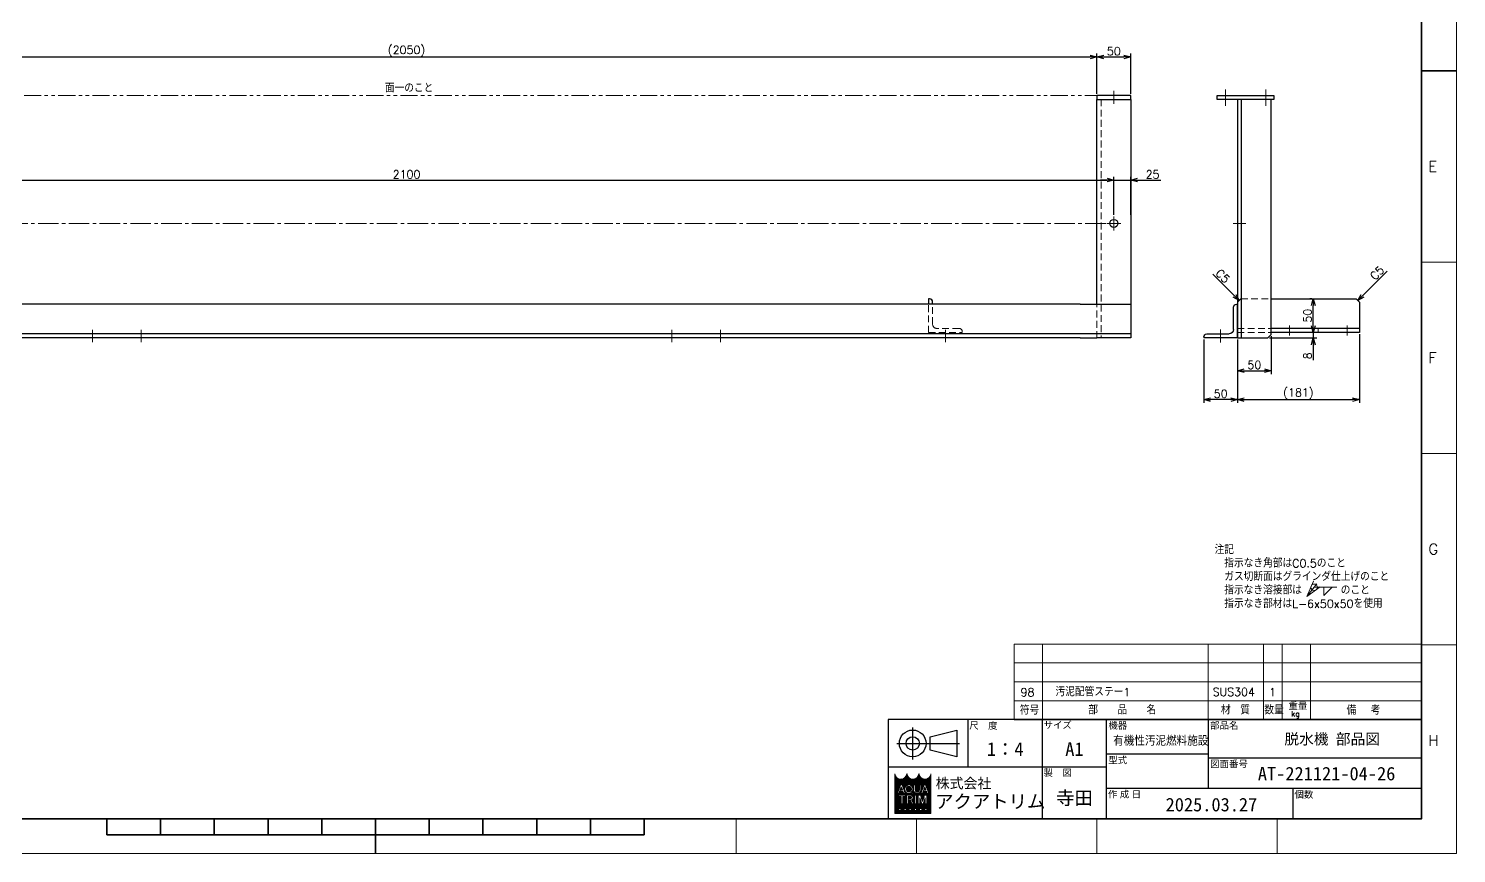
# Model space of a CAD drawing. Header units: millimetres. Extents: x 0 to 3313, y -19 to 2332.
# Drawn here: x 1193 to 3313, y 0 to 1224 of the extents above; entities that cross this region are included whole.
import ezdxf
from ezdxf.enums import TextEntityAlignment as Align

# ---------------------------------------------------------------- set-up
doc = ezdxf.new("R2010")
doc.units = ezdxf.units.MM
doc.header["$LTSCALE"] = 1.6
doc.header["$PDMODE"] = 99
doc.header["$PDSIZE"] = 1
for name, pattern in [('CENTER2', [28.575000000000003, 19.05, -3.175, 3.175, -3.175]), ('HIDDEN', [9.524999999999999, 6.35, -3.175]), ('PHANTOM2', [31.750000000000004, 15.875, -3.175, 3.175, -3.175, 3.175, -3.175])]:
    doc.linetypes.add(name, pattern=pattern)
for name, color, linetype, lineweight in [('04_HIDDEN', 2, 'HIDDEN', 13), ('05_CENTER', 4, 'CENTER2', 13), ('06_PHANTOM', 2, 'PHANTOM2', 13), ('07_TEXT', 3, 'Continuous', 13), ('08_DIM', 3, 'Continuous', 13), ('90_FRAME', 5, 'Continuous', 35)]:
    doc.layers.add(name, color=color, linetype=linetype, lineweight=lineweight)
doc.layers.add('10_DRAFT', color=8, linetype='Continuous', lineweight=0, plot=False)
doc.layers.add('91_BLANK', color=5, linetype='Continuous', lineweight=0, plot=False)
doc.styles.add('KSS_TXT', font='txt.shx', dxfattribs={"bigfont": 'extfont2.shx'})
doc.styles.add('MS_G', font='MS Gothic.ttf')
doc.styles.get("Standard").update_dxf_attribs({"font": 'txt.shx', "bigfont": 'extfont2.shx'})
doc.styles.add('表題用', font='MS PGothic.ttf')
doc.dimstyles.new('KSS_DIM', dxfattribs={"dimscale": 4, "dimtxt": 3, "dimasz": 2.5, "dimexe": 1.25, "dimexo": 0.625, "dimtad": 1, "dimdsep": 46, "dimtxsty": 'KSS_TXT', "dimblk": 'OPEN30', "dimcen": 0, "dimazin": 2, "dimtfac": 0.75, "dimtmove": 0, "dimatfit": 3, "dimldrblk": 'OPEN30', "dimfxl": 1.25, "dimtolj": 1, "dimarcsym": 0})

# ---------------------------------------------------------------- blocks, each defined once
blk = doc.blocks.new('Weld-line')
blk.add_line((0, 0), (1, 0))
blk = doc.blocks.new('Weld10-s5')
blk.add_circle((0, 0), 2)
blk = doc.blocks.new('Weld10-a1')
for p, q in [((5, 0), (0, 5)), ((0, 5), (0, 0)), ((0, 0), (5, 0))]:
    blk.add_line(p, q)
at = {"width": 0.9}
blk.add_attdef('S', text='', height=2.8, dxfattribs=at).set_placement((-2, 1), align=Align.RIGHT)
blk.add_attdef('L', (8, 1), '', height=2.8, dxfattribs=at)
blk = doc.blocks.new('_Open30')
at = {"color": 0, "linetype": 'ByBlock', "lineweight": -2}
for p, q in [((-1, 0.26794919), (0, 0)), ((0, 0), (-1, -0.26794919)), ((0, 0), (-1, 0))]:
    blk.add_line(p, q, dxfattribs=at)
blk = doc.blocks.new('KK015066_54_5_1_1')
for p, q in [((1.5, 50), (0, 50)), ((0, 0), (0, 50)), ((6, 12.5), (6, 45.5)), ((0, 0), (50, 0)), ((45.5, 6), (12.5, 6)), ((50, 1.5), (50, 0))]:
    blk.add_line(p, q)
for centre, radius, start, end in [((1.5, 45.5), 4.5, 0, 90), ((12.5, 12.5), 6.5, 180, 270), ((45.5, 1.5), 4.5, 0, 90)]:
    blk.add_arc(centre, radius, start, end)
at = {"flags": 3}
blk.add_attdef('PARAM', (0, 0), '', height=1, dxfattribs=at)
blk = doc.blocks.new('*D184')
at = {"layer": '08_DIM', "color": 0, "lineweight": -2, "transparency": 16777216}
for p, q in [((729.2125262107238, 1127.704160157856), (729.2125262107238, 1187.341468500009)), ((2779.212526209123, 1127.704160157856), (2779.212526209123, 1187.341468500009)), ((739.2125262107238, 1182.341468500009), (2769.212526209123, 1182.341468500009))]:
    blk.add_line(p, q, dxfattribs=at)
at = {"layer": 'Defpoints', "color": 0, "transparency": 16777216}
for p in [(2779.212526209123, 1182.341468500009), (729.2125262107238, 1125.204160157856), (2779.212526209123, 1125.204160157856)]:
    blk.add_point(p, dxfattribs=at)
at = {"layer": '08_DIM', "color": 0, "lineweight": -2, "transparency": 16777216, "xscale": 10, "yscale": 10, "zscale": 10, "rotation": 180}
blk.add_blockref('_Open30', (729.2125262107238, 1182.341468500009), dxfattribs=at)
at = {"layer": '08_DIM', "color": 0, "lineweight": -2, "transparency": 16777216, "xscale": 10, "yscale": 10, "zscale": 10}
blk.add_blockref('_Open30', (2779.212526209123, 1182.341468500009), dxfattribs=at)
at = {"layer": '08_DIM', "color": 0, "transparency": 16777216, "insert": (1754.212526209923, 1190.849801833342), "char_height": 12, "attachment_point": 5, "style": 'KSS_TXT'}
blk.add_mtext('\\A1;(2050)', dxfattribs=at)
blk = doc.blocks.new('*D185')
at = {"layer": '08_DIM', "color": 0, "lineweight": -2, "transparency": 16777216}
for p, q in [((2779.212526209123, 1127.704160157856), (2779.212526209123, 1187.341468500009)), ((2829.212526209123, 1127.704160157856), (2829.212526209123, 1187.341468500009)), ((2789.212526209123, 1182.341468500009), (2819.212526209123, 1182.341468500009))]:
    blk.add_line(p, q, dxfattribs=at)
at = {"layer": 'Defpoints', "color": 0, "transparency": 16777216}
for p in [(2829.212526209123, 1182.341468500009), (2779.212526209123, 1125.204160157856), (2829.212526209123, 1125.204160157856)]:
    blk.add_point(p, dxfattribs=at)
at = {"layer": '08_DIM', "color": 0, "lineweight": -2, "transparency": 16777216, "xscale": 10, "yscale": 10, "zscale": 10, "rotation": 180}
blk.add_blockref('_Open30', (2779.212526209123, 1182.341468500009), dxfattribs=at)
at = {"layer": '08_DIM', "color": 0, "lineweight": -2, "transparency": 16777216, "xscale": 10, "yscale": 10, "zscale": 10}
blk.add_blockref('_Open30', (2829.212526209123, 1182.341468500009), dxfattribs=at)
at = {"layer": '08_DIM', "color": 0, "transparency": 16777216, "insert": (2804.212526209123, 1190.849801833342), "char_height": 12, "attachment_point": 5, "style": 'KSS_TXT'}
blk.add_mtext('\\A1;50', dxfattribs=at)
blk = doc.blocks.new('*D186')
at = {"layer": '08_DIM', "color": 0, "lineweight": -2, "transparency": 16777216}
for p, q in [((704.2125262091486, 947.9932663379086), (704.2125262091486, 1004.509581141577)), ((714.2125262091486, 999.5095811415767), (2794.212526210695, 999.5095811415767)), ((2804.212526210695, 947.9932663379104), (2804.212526210695, 1004.509581141577))]:
    blk.add_line(p, q, dxfattribs=at)
at = {"layer": 'Defpoints', "color": 0, "transparency": 16777216}
for p in [(2804.212526210695, 999.5095811415767), (704.2125262091486, 945.4932663379086), (2804.212526210695, 945.4932663379104)]:
    blk.add_point(p, dxfattribs=at)
at = {"layer": '08_DIM', "color": 0, "lineweight": -2, "transparency": 16777216, "xscale": 10, "yscale": 10, "zscale": 10, "rotation": 180}
blk.add_blockref('_Open30', (704.2125262091486, 999.5095811415767), dxfattribs=at)
at = {"layer": '08_DIM', "color": 0, "lineweight": -2, "transparency": 16777216, "xscale": 10, "yscale": 10, "zscale": 10}
blk.add_blockref('_Open30', (2804.212526210695, 999.5095811415767), dxfattribs=at)
at = {"layer": '08_DIM', "color": 0, "transparency": 16777216, "insert": (1754.212526209922, 1008.009581141577), "char_height": 12, "attachment_point": 5, "style": 'KSS_TXT'}
blk.add_mtext('\\A1;2100', dxfattribs=at)
blk = doc.blocks.new('*D188')
at = {"layer": '08_DIM', "color": 0, "lineweight": -2, "transparency": 16777216}
for p, q in [((2794.212526210695, 999.5095811415767), (2784.212526210695, 999.5095811415767)), ((2804.212526210695, 947.9932663379104), (2804.212526210695, 1004.509581141577)), ((2804.212526210695, 999.5095811415767), (2829.212526209123, 999.5095811415767)), ((2829.212526209123, 947.9932663379104), (2829.212526209123, 1004.509581141577)), ((2839.212526209123, 999.5095811415767), (2874.212526209123, 999.5095811415767))]:
    blk.add_line(p, q, dxfattribs=at)
at = {"layer": 'Defpoints', "color": 0, "transparency": 16777216}
for p in [(2829.212526209123, 999.5095811415767), (2804.212526210695, 945.4932663379104), (2829.212526209123, 945.4932663379104)]:
    blk.add_point(p, dxfattribs=at)
at = {"layer": '08_DIM', "color": 0, "lineweight": -2, "transparency": 16777216, "xscale": 10, "yscale": 10, "zscale": 10}
blk.add_blockref('_Open30', (2804.212526210695, 999.5095811415767), dxfattribs=at)
at = {"layer": '08_DIM', "color": 0, "lineweight": -2, "transparency": 16777216, "xscale": 10, "yscale": 10, "zscale": 10, "rotation": 180}
blk.add_blockref('_Open30', (2829.212526209123, 999.5095811415767), dxfattribs=at)
at = {"layer": '08_DIM', "color": 0, "transparency": 16777216, "insert": (2861.712526209123, 1008.01791447491), "char_height": 12, "attachment_point": 5, "style": 'KSS_TXT'}
blk.add_mtext('\\A1;25', dxfattribs=at)
blk = doc.blocks.new('*D227')
at = {"layer": '08_DIM', "color": 0, "lineweight": -2, "transparency": 16777216}
for p, q in [((3168.742288505795, 770.7041601572528), (3168.742288505795, 668.7575644700355)), ((2987.742288503419, 762.7041601563424), (2987.742288503419, 668.7575644700355)), ((2997.742288503419, 673.7575644700355), (3158.742288505795, 673.7575644700355))]:
    blk.add_line(p, q, dxfattribs=at)
at = {"layer": 'Defpoints', "color": 0, "transparency": 16777216}
for p in [(2987.742288503419, 765.2041601563424), (3168.742288505795, 773.2041601572528), (3168.742288505795, 673.7575644700355)]:
    blk.add_point(p, dxfattribs=at)
at = {"layer": '08_DIM', "color": 0, "lineweight": -2, "transparency": 16777216, "xscale": 10, "yscale": 10, "zscale": 10, "rotation": 180}
blk.add_blockref('_Open30', (2987.742288503419, 673.7575644700355), dxfattribs=at)
at = {"layer": '08_DIM', "color": 0, "lineweight": -2, "transparency": 16777216, "xscale": 10, "yscale": 10, "zscale": 10}
blk.add_blockref('_Open30', (3168.742288505795, 673.7575644700355), dxfattribs=at)
at = {"layer": '08_DIM', "color": 0, "transparency": 16777216, "insert": (3078.242288504607, 682.2575644700355), "char_height": 12, "attachment_point": 5, "style": 'KSS_TXT'}
blk.add_mtext('\\A1;(181)', dxfattribs=at)
blk = doc.blocks.new('*D229')
at = {"layer": '08_DIM', "color": 0, "lineweight": -2, "transparency": 16777216}
for p, q in [((3037.742288503441, 767.7041601563415), (3037.742288503441, 711.5569651144706)), ((2987.742288503419, 762.7041601563424), (2987.742288503419, 711.5569651144706)), ((2997.742288503419, 716.5569651144706), (3027.742288503441, 716.5569651144706))]:
    blk.add_line(p, q, dxfattribs=at)
at = {"layer": 'Defpoints', "color": 0, "transparency": 16777216}
for p in [(2987.742288503419, 765.2041601563424), (3037.742288503441, 770.2041601563415), (3037.742288503441, 716.5569651144706)]:
    blk.add_point(p, dxfattribs=at)
at = {"layer": '08_DIM', "color": 0, "lineweight": -2, "transparency": 16777216, "xscale": 10, "yscale": 10, "zscale": 10, "rotation": 180}
blk.add_blockref('_Open30', (2987.742288503419, 716.5569651144706), dxfattribs=at)
at = {"layer": '08_DIM', "color": 0, "lineweight": -2, "transparency": 16777216, "xscale": 10, "yscale": 10, "zscale": 10}
blk.add_blockref('_Open30', (3037.742288503441, 716.5569651144706), dxfattribs=at)
at = {"layer": '08_DIM', "color": 0, "transparency": 16777216, "insert": (3012.74228850343, 725.0652984478039), "char_height": 12, "attachment_point": 5, "style": 'KSS_TXT'}
blk.add_mtext('\\A1;50', dxfattribs=at)
blk = doc.blocks.new('*D230')
at = {"layer": '08_DIM', "color": 0, "lineweight": -2, "transparency": 16777216}
for p, q in [((2937.742288503419, 762.7041601563424), (2937.742288503419, 668.7575644700355)), ((2987.742288503419, 762.7041601563424), (2987.742288503419, 668.7575644700355)), ((2977.742288503419, 673.7575644700355), (2947.742288503419, 673.7575644700355))]:
    blk.add_line(p, q, dxfattribs=at)
at = {"layer": 'Defpoints', "color": 0, "transparency": 16777216}
for p in [(2937.742288503419, 765.2041601563424), (2987.742288503419, 765.2041601563424), (2937.742288503419, 673.7575644700355)]:
    blk.add_point(p, dxfattribs=at)
at = {"layer": '08_DIM', "color": 0, "lineweight": -2, "transparency": 16777216, "xscale": 10, "yscale": 10, "zscale": 10, "rotation": 180}
blk.add_blockref('_Open30', (2937.742288503419, 673.7575644700355), dxfattribs=at)
at = {"layer": '08_DIM', "color": 0, "lineweight": -2, "transparency": 16777216, "xscale": 10, "yscale": 10, "zscale": 10}
blk.add_blockref('_Open30', (2987.742288503419, 673.7575644700355), dxfattribs=at)
at = {"layer": '08_DIM', "color": 0, "transparency": 16777216, "insert": (2962.742288503419, 682.2658978033688), "char_height": 12, "attachment_point": 5, "style": 'KSS_TXT'}
blk.add_mtext('\\A1;50', dxfattribs=at)
blk = doc.blocks.new('*D231')
at = {"layer": '08_DIM', "color": 0, "lineweight": -2, "transparency": 16777216}
blk.add_line((3173.313356317708, 827.7752279691084), (3209.941765876239, 864.4036375275855), dxfattribs=at)
at = {"layer": 'Defpoints', "color": 0, "transparency": 16777216}
for p in [(3235.963573716963, 890.4254453682722), (3235.963573716963, 890.4254453682722), (3166.242288505838, 820.7041601572481)]:
    blk.add_point(p, dxfattribs=at)
at = {"layer": '08_DIM', "color": 0, "lineweight": -2, "transparency": 16777216, "xscale": 10, "yscale": 10, "zscale": 10, "rotation": 224.9999999999583}
blk.add_blockref('_Open30', (3166.242288505838, 820.7041601572481), dxfattribs=at)
at = {"layer": '08_DIM', "color": 0, "transparency": 16777216, "insert": (3195.08663091481, 861.58110295936), "char_height": 12, "attachment_point": 5, "rotation": 44.99999999995829, "style": 'KSS_TXT'}
blk.add_mtext('\\A1;C5', dxfattribs=at)
blk = doc.blocks.new('*D234')
at = {"layer": '08_DIM', "color": 0, "lineweight": -2, "transparency": 16777216}
blk.add_line((2983.171220691517, 827.7752279691182), (2951.093872390916, 859.8525762697201), dxfattribs=at)
at = {"layer": 'Defpoints', "color": 0, "transparency": 16777216}
for p in [(2929.623125808112, 881.3233228525227), (2929.623125808112, 881.3233228525227), (2990.242288503382, 820.7041601572528)]:
    blk.add_point(p, dxfattribs=at)
at = {"layer": '08_DIM', "color": 0, "lineweight": -2, "transparency": 16777216, "xscale": 10, "yscale": 10, "zscale": 10, "rotation": 315.0000000000001}
blk.add_blockref('_Open30', (2990.242288503382, 820.7041601572528), dxfattribs=at)
at = {"layer": '08_DIM', "color": 0, "transparency": 16777216, "insert": (2965.949007352343, 857.0300417014834), "char_height": 12, "attachment_point": 5, "rotation": 315.00000000000006, "style": 'KSS_TXT'}
blk.add_mtext('\\A1;C5', dxfattribs=at)
blk = doc.blocks.new('*D235')
at = {"layer": '08_DIM', "color": 0, "lineweight": -2, "transparency": 16777216}
for p, q in [((3098.242288504625, 823.2041601572508), (3095.333037395678, 823.2041601572508)), ((3100.333037395678, 783.2041601572428), (3100.333037395678, 813.2041601572508)), ((3098.242288504624, 773.2041601572428), (3095.333037395678, 773.2041601572428))]:
    blk.add_line(p, q, dxfattribs=at)
at = {"layer": 'Defpoints', "color": 0, "transparency": 16777216}
for p in [(3100.333037395678, 823.2041601572508), (3100.742288504625, 823.2041601572508), (3100.742288504624, 773.2041601572428)]:
    blk.add_point(p, dxfattribs=at)
at = {"layer": '08_DIM', "color": 0, "lineweight": -2, "transparency": 16777216, "xscale": 10, "yscale": 10, "zscale": 10}
for p, rotation in [((3100.333037395678, 823.2041601572508), 90), ((3100.333037395678, 773.2041601572428), 270)]:
    blk.add_blockref('_Open30', p, dxfattribs=dict(at, rotation=rotation))
at = {"layer": '08_DIM', "color": 0, "transparency": 16777216, "insert": (3091.824704062345, 798.2041601572469), "char_height": 12, "attachment_point": 5, "rotation": 90, "style": 'KSS_TXT'}
blk.add_mtext('\\A1;50', dxfattribs=at)
blk = doc.blocks.new('*D236')
at = {"layer": '08_DIM', "color": 0, "lineweight": -2, "transparency": 16777216}
for p, q in [((3100.333037395678, 783.2041601572428), (3100.333037395678, 793.2041601572428)), ((3035.242288503398, 765.2041601563415), (3105.333037395678, 765.2041601563415)), ((3100.572936272433, 773.2041601572428), (3095.333037395678, 773.2041601572428)), ((3100.333037395678, 773.2041601572428), (3100.333037395678, 765.2041601563415)), ((3100.333037395678, 755.2041601563415), (3100.333037395678, 732.2041601563415))]:
    blk.add_line(p, q, dxfattribs=at)
at = {"layer": 'Defpoints', "color": 0, "transparency": 16777216}
for p in [(3032.742288503398, 765.2041601563415), (3100.333037395678, 765.2041601563415), (3103.072936272433, 773.2041601572428)]:
    blk.add_point(p, dxfattribs=at)
at = {"layer": '08_DIM', "color": 0, "lineweight": -2, "transparency": 16777216, "xscale": 10, "yscale": 10, "zscale": 10}
for p, rotation in [((3100.333037395678, 773.2041601572428), 270), ((3100.333037395678, 765.2041601563415), 90)]:
    blk.add_blockref('_Open30', p, dxfattribs=dict(at, rotation=rotation))
at = {"layer": '08_DIM', "color": 0, "transparency": 16777216, "insert": (3091.833037395678, 738.7041601563415), "char_height": 12, "attachment_point": 5, "rotation": 90, "style": 'KSS_TXT'}
blk.add_mtext('\\A1;8', dxfattribs=at)
blk = doc.blocks.new('Jis_w20130906110600')
blk.add_blockref('Weld10-s5', (0, 0))
at = {"xscale": -1, "rotation": 180}
blk.add_blockref('Weld10-a1', (6, 0), dxfattribs=at)
at = {"layer": '08_DIM', "xscale": 14, "yscale": 14, "zscale": 14}
blk.add_blockref('Weld-line', (0, 0), dxfattribs=at)
at = {"style": 'KSS_TXT', "flags": 1}
blk.add_attdef('JISINFO', (0, 0), '', height=3, dxfattribs=at)
at = {"layer": '08_DIM'}
blk.add_leader([(-4.630805428080293, -5.765361229938435), (0, 0)], dimstyle='KSS_DIM', dxfattribs=at)

msp = doc.modelspace()

# ---------------------------------------------------------------- hatches: boundary and pattern name
at = {"layer": '90_FRAME', "lineweight": 5}
h = msp.add_hatch(dxfattribs=at)
h.set_pattern_fill('_USER', color=4, scale=1.2, angle=45, pattern_type=0)
h.set_pattern_definition([(45, (2.428014568067738e-06, 3.380257567187072e-07), (-0.8485281374238569, 0.848528137423857), [])])
edge = h.paths.add_edge_path()
edge.add_arc((2532.784011563459, 118.0443029261328), 0.2561589359989652, 90, 180)
edge.add_ellipse((2523.818448803494, 118.0443029261328), major_axis=(-8.709403823964816, 0), ratio=0.8823529411764706, start_angle=360, end_angle=540, ccw=False)
edge.add_arc((2514.85288604353, 118.0443029261328), 0.2561589359989652, 3.187317984128255, 180.0000000000261)
edge.add_ellipse((2505.887323283566, 118.0443029261328), major_axis=(-8.709403823964816, 0), ratio=0.8823529411764706, start_angle=360, end_angle=540, ccw=False)
edge.add_arc((2496.921760523602, 118.0443029261328), 0.2561589359989652, 3.187317984128255, 180)
edge.add_ellipse((2487.956197763638, 118.0443029261328), major_axis=(-8.709403823964816, 0), ratio=0.8823529411764706, start_angle=360, end_angle=540, ccw=False)
edge.add_arc((2478.990635003674, 118.0443029261328), 0.2561589359989652, 3.187317984128255, 90)
edge.add_line((2478.990635003674, 118.3004618621339), (2478.990635003674, 59.12774764637243))
edge.add_line((2478.990635003674, 59.12774764637061), (2532.784011563457, 59.12774764637061))
edge.add_line((2532.784011563459, 59.12774764637061), (2532.784011563459, 118.3004618621303))
h.paths.add_polyline_path([(2487.66487877106, 101.6977199126409), (2489.788746144333, 101.6977199126409), (2494.618467985672, 88.95125125733057), (2494.618467985672, 88.88977311269218), (2492.31913091058, 88.88977311269218), (2491.116768427358, 92.26639753210247), (2486.388088275232, 92.26639753210247), (2487.081315743436, 94.2132054456938), (2490.423540959158, 94.2132054456938), (2488.726812457696, 98.97817023052949), (2485.134494004816, 88.88977311269218), (2482.835156929721, 88.88977311269218), (2482.835156929721, 88.95125125733057)], flags=16)
edge = h.paths.add_edge_path(flags=16)
edge.add_ellipse((2499.963838488116, 96.06222332066272), major_axis=(-5.8916555279762, 0), ratio=0.9565217391304346, start_angle=180, end_angle=360, ccw=False)
edge.add_line((2505.855494016092, 96.06222332066272), (2505.855494016092, 94.52526970466852))
edge.add_ellipse((2499.963838488116, 94.52526970466852), major_axis=(-5.8916555279762, 0), ratio=0.9565217391304346, start_angle=142.1052553177129, end_angle=180, ccw=False)
edge.add_line((2504.613182037477, 91.06387544701602), (2502.962457058112, 92.42409125054064))
edge.add_ellipse((2499.963838488116, 94.67598871228392), major_axis=(3.75679118758396, 0), ratio=0.9950358206786509, start_angle=-37.0427632869818, end_angle=0)
edge.add_line((2503.720624959607, 94.67584359503917), (2503.720624959607, 95.91150431304732))
edge.add_ellipse((2499.963838488116, 95.91150431304732), major_axis=(3.75678647149081, 0), ratio=0.9947182625257321, start_angle=360, end_angle=540)
edge.add_line((2496.207052016625, 95.91150431304732), (2496.207052016625, 94.6758569709159))
edge.add_ellipse((2499.963838488116, 94.67598871228392), major_axis=(3.75679118758396, 0), ratio=0.9950358206786509, start_angle=-180, end_angle=-65.75794872216291)
edge.add_line((2501.506348242825, 91.26747993830713), (2500.4603937385, 92.28544412584733))
edge.add_line((2500.460393738498, 92.28544412584552), (2501.595038929112, 93.49027929634349))
edge.add_line((2501.595038929112, 93.4902792963453), (2506.339262864996, 89.58098583213132))
edge.add_line((2506.339262864994, 89.5809858321295), (2504.856736798023, 88.00674962027688))
edge.add_line((2504.856736798026, 88.0067496202787), (2503.07578545746, 89.74004172519153))
edge.add_ellipse((2499.963838488116, 94.52526970466852), major_axis=(-5.8916555279762, 0), ratio=0.9565217391304346, start_angle=0, end_angle=121.88362473889401, ccw=False)
edge.add_line((2494.07218296014, 94.52526970466852), (2494.07218296014, 96.06222332066272))
h.paths.add_polyline_path([(2494.999432772534, 86.32818375270244), (2494.999432772534, 84.5350712007089), (2491.157048732549, 84.5350712007089, 0.4142135623730951), (2490.900889796548, 84.27891226470956), (2490.900889796548, 73.52023695275375), (2488.59545937256, 73.52023695275375), (2488.59545937256, 84.27891226470956, 0.4142135623730951), (2488.339300436562, 84.5350712007089), (2484.496916396577, 84.5350712007089), (2484.496916396577, 86.32818375270244)], flags=16)
edge = h.paths.add_edge_path(flags=16)
edge.add_line((2496.459497088164, 86.32818375270244), (2502.35115261614, 86.32818375270244))
edge.add_ellipse((2502.351152616136, 82.95894590900161), major_axis=(-4.134945875879031, 7.595772347314229e-16), ratio=0.8148203011203055, start_angle=111.38697473498539, end_angle=270, ccw=False)
edge.add_arc((2502.985257251928, 78.39289031076214), 1.674818033710892, 22.272952259934925, 58.5531130129101, ccw=False)
edge.add_line((2504.535115011853, 79.02767875586642), (2506.742257428013, 73.62270052715348))
edge.add_line((2506.742257428015, 73.62270052715348), (2506.742257428015, 73.52023695275375))
edge.add_line((2506.742257428015, 73.52023695275375), (2504.257515748826, 73.52023695275375))
edge.add_line((2504.257515748826, 73.52023695275375), (2502.307650511496, 78.94771842802538))
edge.add_arc((2501.357145190688, 78.56507232130707), 1.02463574399587, 21.92829786654815, 90)
edge.add_line((2501.357145190688, 79.58970806530078), (2498.841775192951, 79.58970806530078))
edge.add_line((2498.84177519295, 79.58970806530078), (2498.84177519295, 81.38282061729433))
edge.add_line((2498.84177519295, 81.38282061729433), (2502.658543339333, 81.38282061729433))
edge.add_arc((2502.603584884776, 82.95894590900161), 1.577083183248922, 271.9970571044071, 448.0029428955929)
edge.add_line((2502.658543339339, 84.5350712007089), (2498.764927512154, 84.5350712007089))
edge.add_line((2498.764927512153, 84.5350712007089), (2498.764927512153, 73.52023695275375))
edge.add_line((2498.764927512153, 73.52023695275375), (2496.459497088162, 73.52023695275375))
edge.add_line((2496.459497088164, 73.52023695275375), (2496.459497088164, 86.32818375270244))
h.paths.add_polyline_path([(2507.039615355666, 101.6977199126409), (2509.345045779658, 101.6977199126409), (2509.345045779658, 94.52526970466852, 0.175030561155744), (2510.36206541662, 91.58973104410461, 0.2571496110314638), (2514.475840606674, 91.58973104410461, 0.1750305611562702), (2515.492860243632, 94.52526970467761), (2515.492860243632, 101.6977199126409), (2517.798290667624, 101.6977199126409), (2517.798290667624, 94.06187212229952, -0.3793912406243967), (2512.803191415643, 88.88977311269218), (2512.034714607643, 88.88977311269218, -0.3793912406243716), (2507.039615355666, 94.06187212229952)], flags=16)
h.paths.add_polyline_path([(2508.684833381887, 86.32818375270244), (2511.502581677878, 86.32818375270244), (2511.502581677878, 84.5350712007089, 0.4142135623730951), (2511.24642274188, 84.27891226470956), (2511.24642274188, 75.56950844074481, 0.4142135623730951), (2511.502581677878, 75.3133495047473), (2511.502581677878, 73.52023695275375), (2508.684833381887, 73.52023695275375), (2508.684833381887, 75.3133495047473, 0.4142135623730951), (2508.940992317888, 75.56950844074481), (2508.940992317888, 84.27891226470956, 0.4142135623730951), (2508.684833381887, 84.5350712007089)], flags=16)
h.paths.add_polyline_path([(2513.810508226824, 86.32818375270244), (2517.155838741566, 86.32818375270244), (2520.214481626799, 77.0259742398407), (2523.273124512032, 86.32818375270244), (2526.620577930842, 86.32818375270244), (2526.620577930842, 73.52023695275375), (2524.315147506853, 73.52023695275375), (2524.315147506853, 82.48579971271784), (2521.367196838795, 73.52023695275375), (2519.061766414806, 73.52023695275375), (2516.113815746744, 82.48579971271784), (2516.115938650817, 73.52023695275375), (2513.810508226824, 73.52023695275375)], flags=16)
h.paths.add_polyline_path([(2522.498218294798, 101.6977199126409), (2524.622085668072, 101.6977199126409), (2529.451807509411, 88.95125125733057), (2529.451807509411, 88.88977311269218), (2527.152470434315, 88.88977311269218), (2525.950107951097, 92.26639753210247), (2521.221427798971, 92.26639753210247), (2521.914655267171, 94.2132054456938), (2525.256880482897, 94.2132054456938), (2523.560151981435, 98.97817023052949), (2519.967833528551, 88.88977311269218), (2517.668496453456, 88.88977311269218), (2517.668496453456, 88.95125125733057)], flags=16)
h.paths.add_polyline_path([(2485.138449467651, 66.81251572633983), (2488.212356699636, 66.81251572633983), (2488.212356699636, 63.73860849435323), (2485.138449467651, 63.73860849435323)], flags=16)
h.paths.add_polyline_path([(2492.82321754762, 66.81251572633983), (2495.897124779605, 66.81251572633983), (2495.897124779605, 63.73860849435323), (2492.82321754762, 63.73860849435323)], flags=16)
h.paths.add_polyline_path([(2500.507985627589, 66.81251572633983), (2503.581892859574, 66.81251572633983), (2503.581892859574, 63.73860849435323), (2500.507985627589, 63.73860849435323)], flags=16)
h.paths.add_polyline_path([(2508.192753707558, 66.81251572633983), (2511.266660939543, 66.81251572633983), (2511.266660939543, 63.73860849435323), (2508.192753707558, 63.73860849435323)], flags=16)
h.paths.add_polyline_path([(2515.877521787528, 66.81251572633983), (2518.951429019512, 66.81251572633983), (2518.951429019512, 63.73860849435323), (2515.877521787528, 63.73860849435323)], flags=16)
h.paths.add_polyline_path([(2523.562289867497, 66.81251572633983), (2526.636197099482, 66.81251572633983), (2526.636197099482, 63.73860849435323), (2523.562289867497, 63.73860849435323)], flags=16)

# ---------------------------------------------------------------- linework, layer by layer
at = {"color": 0}
for p, q in [((2993.742288504765, 765.2041601553865), (2993.742288504765, 1119.204160160246)), ((2754.212526214653, 815.2041601563442), (754.2125262051941, 815.2041601563424)), ((2754.212526214653, 815.2041601563424), (2779.212526209123, 815.2041601563424)), ((2779.212526209123, 815.2041601563424), (2829.212526209123, 815.2041601563424)), ((3037.742288503659, 823.2041601572528), (3163.742288505842, 823.2041601572491)), ((3168.742288505835, 818.2041601572491), (3163.742288505842, 823.2041601572491)), ((3168.742288505835, 818.2041601572491), (3168.742288505795, 773.2041601572528)), ((2829.212526209123, 771.2041601563442), (679.2125262107238, 771.2041601563442)), ((2754.212526214653, 765.2041601563442), (754.2125262051941, 765.2041601563424)), ((2754.212526214653, 765.2041601563442), (2779.212526209123, 765.2041601563442)), ((3168.742288505795, 779.2041601572528), (3037.742288503445, 779.2041601577757)), ((3168.742288505795, 773.2041601572528), (3037.742288503453, 773.2041601572329))]:
    msp.add_line(p, q, dxfattribs=at)
for p, q in [((2530.71252620993, 823.2041601582596), (2529.21252620993, 823.2041601582596)), ((2529.21252620993, 823.2041601582596), (2529.21252620993, 815.2041601573028)), ((2535.21252620993, 815.2041601573028), (2535.21252620993, 818.7041601582596))]:
    msp.add_line(p, q)
for points in [[(2829.212526209123, 1119.204160157856), (2829.212526209123, 1125.204160157856), (2779.212526209123, 1125.204160157856), (2779.212526209123, 1119.204160157856)], [(2957.742288500742, 1125.204160149954), (3041.742288499683, 1125.204160152761), (3041.742288499683, 1119.204160152761), (2957.742288500742, 1119.204160149954)], [(2987.742288503419, 765.2041601563424), (3032.742288503398, 765.2041601563415), (3037.742288503441, 770.2041601563415), (3037.742288504765, 1119.204160161203), (2987.742288504765, 1119.204160161203)]]:
    msp.add_lwpolyline(points, close=True, dxfattribs=at)
msp.add_lwpolyline([(2779.212526209123, 815.2041601563424), (2779.212526209123, 1119.204160157856), (2829.212526209123, 1119.204160157856), (2829.212526209123, 765.2041601563424), (2779.212526209123, 765.2041601563424)], dxfattribs=at)
msp.add_circle((2804.212526212266, 935.2041751639417), 6, dxfattribs=at)
msp.add_arc((2530.71252620993, 818.7041601582578), 4.500000000001817, 0, 90)
at = {"layer": '04_HIDDEN'}
for p, q in [((2785.212526209123, 1119.204160157856), (2785.212526209123, 765.2041601563442)), ((2992.742288503382, 823.2041601572528), (2987.742288503382, 818.2041601572528)), ((2992.742288503382, 823.2041601572528), (3037.742288503659, 823.2041601572528)), ((2993.742288503419, 810.7041601563424), (2993.742288503405, 815.2822032998329)), ((2987.742288503445, 779.2041601579831), (3037.742288503478, 779.2041601577757)), ((2987.74228850342, 773.2041601574402), (3037.742288503453, 773.2041601572329))]:
    msp.add_line(p, q, dxfattribs=at)
msp.add_lwpolyline([(2779.212526209123, 765.2041601563424), (2779.212526209123, 815.2041601563424)], dxfattribs=at)
at = {"layer": '05_CENTER'}
for p, q in [((2804.212526205856, 1131.863966550546), (2804.212526205849, 1112.774737268263)), ((2969.742288500742, 1109.898372916671), (2969.742288500742, 1134.046082569229)), ((3029.742288500742, 1109.898372916671), (3029.742288500742, 1134.046082569229)), ((704.2125262075733, 935.204175167345), (2804.212526210691, 935.2041751627721)), ((2814.501617386233, 935.2041751685147), (2793.923435038299, 935.2041751685147)), ((2804.212526210695, 924.915083989973), (2804.212526210695, 945.4932663379104)), ((2981.179178484226, 935.20417515586), (3000.312214376603, 935.20417515586)), ((1288.212526200537, 777.4265915825772), (1288.212526200537, 758.7421309103765)), ((1360.212526200545, 777.4265915825772), (1360.212526200545, 758.7421309103765)), ((2148.212526207937, 777.426591582579), (2148.212526207937, 758.7421309103784)), ((2220.212526207944, 777.426591582579), (2220.212526207944, 758.7421309103784)), ((2554.212526210986, 777.426591582579), (2554.212526210986, 758.7421309103784)), ((2962.742288503419, 758.6410501369201), (2962.742288503419, 777.774086029297)), ((3064.742285989647, 783.4896589414274), (3064.742285989647, 768.6580280701418)), ((3150.742285989647, 783.4896589414274), (3150.742285989647, 768.6580280701418))]:
    msp.add_line(p, q, dxfattribs=at)
at = {"layer": '06_PHANTOM'}
msp.add_line((729.2125262107238, 1125.204160157856), (2779.212526209123, 1125.204160157856), dxfattribs=at)
at = {"layer": '10_DRAFT'}
msp.add_line((3107.742288505831, 779.2223110935456), (3107.742288505831, 773.1944771824428), dxfattribs=at)
at = {"layer": '90_FRAME'}
for p, q in [((3312.803439193518, 1161.723697891917), (3260.955724908015, 1161.723697891917)), ((1309.341096342836, 27.68619589638555), (1309.341096342836, 51.61591018200809)), ((1389.106810628231, 27.68619589638555), (1389.106810628231, 51.61591018200809)), ((1468.872524913625, 27.68619589638555), (1468.872524913625, 51.61591018200809)), ((1548.63823919901, 27.68619589638555), (1548.63823919901, 51.61591018200809)), ((1628.403953484405, 27.68619589638555), (1628.403953484405, 51.61591018200809)), ((1708.169667769799, -1.126752522395691e-07), (1708.169667769799, 51.61591018200808)), ((1787.935382055184, 27.68619589638555), (1787.935382055184, 51.61591018200809)), ((1867.701096340579, 27.68619589638555), (1867.701096340579, 51.61591018200809)), ((1947.466810625973, 27.68619589638555), (1947.466810625973, 51.61591018200809)), ((2027.232524911368, 27.68619589638555), (2027.232524911368, 51.61591018200809)), ((2106.998239196764, 27.68619589638555), (2106.998239196764, 51.61591018200809)), ((1309.341096342836, 27.68619589638555), (2106.998239196764, 27.68619589638555))]:
    msp.add_line(p, q, dxfattribs=at)
at = {"layer": '90_FRAME', "color": 4, "lineweight": 13}
for p, q in [((3312.803439193518, 877.7348223930649), (3260.955724908015, 877.7348223930649)), ((3312.803439193518, 593.7459468942131), (3260.955724908015, 593.7459468942131)), ((2656.069992768332, 310.7016214586315), (3260.955701801782, 310.7016214586315)), ((2656.070015874565, 310.7016214586315), (2656.070015874565, 198.7016244671281)), ((2698.070010624573, 310.7016214586315), (2698.070010624573, 198.7016244671281)), ((2944.431898635686, 310.7016214586315), (2944.431898635686, 198.7016244671281)), ((3026.208353593612, 310.7016214586315), (3026.208353593628, 198.7016244671281)), ((3054.208350093614, 310.7016214586315), (3054.20835009363, 198.7016244671281)), ((3096.208344843624, 310.7016214586315), (3096.208344843623, 198.7016244671281)), ((3312.803439193518, 309.7570713953615), (3260.955724908015, 309.7570713953615)), ((2656.069992768332, 282.7016199634972), (3260.955701801782, 282.7016199634972)), ((2656.069992768332, 254.7016214586315), (3260.955701801782, 254.7016214586315)), ((2656.069992768332, 226.7016214586315), (3260.955701801782, 226.7016214586315)), ((2243.636907767629, -1.126752522395691e-07), (2243.636907767629, 51.61591018200809)), ((2511.370527766548, -1.126752522395691e-07), (2511.370527766548, 51.61591018200809)), ((2779.104147765468, -1.126752522395691e-07), (2779.104147765468, 51.61591018200809)), ((3046.837767764388, -1.126752522395691e-07), (3046.837767764388, 51.61591018200809))]:
    msp.add_line(p, q, dxfattribs=at)
at = {"layer": '90_FRAME', "color": 0, "lineweight": 25}
for p, q in [((2587.755724910732, 127.9873387531256), (2587.755724910732, 198.7016244671281)), ((2698.070010624573, 51.61591018200807), (2698.070010624573, 198.7016244671281)), ((2793.384296338414, 51.61591018200807), (2793.384296338414, 198.7016244671281)), ((2944.431898635686, 198.7016244671281), (2944.431898635686, 96.8730530389671)), ((2505.585724911065, 139.5844816102249), (2505.585724911065, 187.1044816100325)), ((2481.825724911161, 163.3444816101251), (2574.885724910784, 163.3444816101251)), ((2793.384296338414, 127.9873387531256), (2468.955724911213, 127.9873387531256)), ((2793.384296338414, 147.7873387530485), (2944.431898635686, 147.7873387530485)), ((2944.431898635686, 142.1301958959261), (3260.955724908015, 142.1301958959261)), ((2793.384296338414, 96.8730530389671), (3260.955724908015, 96.8730530389671)), ((3069.927153480171, 96.8730530389671), (3069.927153480171, 51.61591018200807))]:
    msp.add_line(p, q, dxfattribs=at)
at = {"layer": '90_FRAME', "color": 7, "lineweight": 25}
msp.add_line((2656.070015874565, 198.7016244671281), (3260.955724908015, 198.7016244671281), dxfattribs=at)
at = {"layer": '90_FRAME', "color": 4, "lineweight": 5}
for p, q in [((2478.990635003674, 59.12774764637061), (2478.990635003674, 118.3004618621339)), ((2532.784011563459, 118.3004618621339), (2532.784011563459, 59.12774764637061)), ((2482.835156929721, 88.95125125733057), (2487.66487877106, 101.6977199126409)), ((2482.835156929721, 88.88977311269218), (2482.835156929721, 88.95125125733057)), ((2482.835156929721, 88.95125125733057), (2482.835156929721, 88.95125125733057)), ((2482.835156929721, 88.88977311269218), (2482.835156929721, 88.95125125733057)), ((2482.835156929721, 88.88977311269218), (2485.134494004816, 88.88977311269218)), ((2484.496916396577, 86.32818375270244), (2494.999432772534, 86.32818375270244)), ((2484.496916396577, 86.32818375270244), (2484.496916396577, 84.5350712007089)), ((2485.134494004816, 88.88977311269218), (2488.726812457696, 98.97817023052949)), ((2486.388088275232, 92.26639753210247), (2487.081315743436, 94.2132054456938)), ((2486.388088275232, 92.26639753210247), (2491.116768427358, 92.26639753210247)), ((2487.081315743436, 94.2132054456938), (2490.423540959158, 94.2132054456938)), ((2487.66487877106, 101.6977199126409), (2489.788746144333, 101.6977199126409)), ((2490.423540959158, 94.2132054456938), (2488.726812457696, 98.97817023052949)), ((2494.618467985672, 88.95125125733057), (2489.788746144333, 101.6977199126409)), ((2492.31913091058, 88.88977311269218), (2491.116768427358, 92.26639753210247)), ((2494.618467985672, 88.88977311269218), (2492.31913091058, 88.88977311269218)), ((2494.07218296014, 96.06222332066272), (2494.07218296014, 94.52526970466852)), ((2494.618467985672, 88.88977311269218), (2494.618467985672, 88.95125125733057)), ((2494.999432772534, 86.32818375270244), (2494.999432772534, 84.5350712007089)), ((2496.207052016625, 95.91150431304732), (2496.207052016625, 94.68194142025231)), ((2496.459497088164, 86.32818375270244), (2496.459497088164, 73.52023695275375)), ((2496.459497088164, 86.32818375270244), (2502.351152616136, 86.32818375270244)), ((2500.460393738498, 92.28544412584552), (2501.595038929112, 93.4902792963453)), ((2500.460393738498, 92.28544412584552), (2501.506348242825, 91.26747993830713)), ((2501.595038929112, 93.4902792963453), (2506.339262864994, 89.5809858321295)), ((2502.962457058112, 92.42409125054064), (2504.613182037477, 91.06387544701602)), ((2503.07578545746, 89.74004172519153), (2504.856736798026, 88.0067496202787)), ((2503.720624959607, 95.91150431304732), (2503.720624959607, 94.68194142025231)), ((2504.856736798026, 88.0067496202787), (2506.339262864994, 89.5809858321295)), ((2505.855494016092, 96.06222332066272), (2505.855494016092, 94.52526970466852)), ((2507.039615355666, 94.06187212229952), (2507.039615355666, 101.6977199126409)), ((2509.345045779658, 101.6977199126409), (2507.039615355666, 101.6977199126409)), ((2508.684833381887, 86.32818375270244), (2511.502581677878, 86.32818375270244)), ((2508.684833381887, 86.32818375270244), (2508.684833381887, 84.5350712007089)), ((2509.345045779658, 94.52526970466852), (2509.345045779658, 101.6977199126409)), ((2511.502581677878, 86.32818375270244), (2511.502581677878, 84.5350712007089)), ((2512.803191415643, 88.88977311269218), (2512.034714607647, 88.88977311269218)), ((2513.810508226824, 86.32818375270244), (2513.810508226824, 73.52023695275375)), ((2513.810508226824, 86.32818375270244), (2517.155838741566, 86.32818375270244)), ((2515.492860243632, 94.52526970466852), (2515.492860243632, 101.6977199126409)), ((2515.492860243632, 101.6977199126409), (2517.798290667624, 101.6977199126409)), ((2520.214481626799, 77.0259742398407), (2517.155838741566, 86.32818375270244)), ((2517.668496453456, 88.95125125733057), (2522.498218294798, 101.6977199126409)), ((2517.668496453456, 88.88977311269218), (2517.668496453456, 88.95125125733057)), ((2517.668496453456, 88.95125125733057), (2517.668496453456, 88.95125125733057)), ((2517.668496453456, 88.88977311269218), (2517.668496453456, 88.95125125733057)), ((2517.668496453456, 88.88977311269218), (2519.967833528551, 88.88977311269218)), ((2517.798290667624, 94.06187212229952), (2517.798290667624, 101.6977199126409)), ((2519.967833528551, 88.88977311269218), (2523.560151981435, 98.97817023052949)), ((2520.214481626799, 77.0259742398407), (2523.273124512032, 86.32818375270244)), ((2521.221427798971, 92.26639753210247), (2521.914655267171, 94.2132054456938)), ((2521.221427798971, 92.26639753210247), (2525.950107951097, 92.26639753210247)), ((2521.914655267171, 94.2132054456938), (2525.256880482897, 94.2132054456938)), ((2522.498218294798, 101.6977199126409), (2524.622085668072, 101.6977199126409)), ((2526.620577930842, 86.32818375270244), (2523.273124512032, 86.32818375270244)), ((2525.256880482897, 94.2132054456938), (2523.560151981435, 98.97817023052949)), ((2529.451807509411, 88.95125125733057), (2524.622085668072, 101.6977199126409)), ((2527.152470434315, 88.88977311269218), (2525.950107951097, 92.26639753210247)), ((2526.620577930842, 73.52023695275375), (2526.620577930842, 86.32818375270244)), ((2529.451807509411, 88.88977311269218), (2527.152470434315, 88.88977311269218)), ((2529.451807509411, 88.88977311269218), (2529.451807509411, 88.95125125733057)), ((2484.496916396577, 84.5350712007089), (2488.339300436562, 84.5350712007089)), ((2485.138449467651, 66.81251572633983), (2488.212356699636, 66.81251572633983)), ((2485.138449467651, 66.81251572633983), (2485.138449467651, 63.73860849435323)), ((2488.212356699636, 63.73860849435323), (2485.138449467651, 63.73860849435323)), ((2488.212356699636, 66.81251572633983), (2488.212356699636, 63.73860849435323)), ((2488.59545937256, 73.52023695275375), (2488.59545937256, 84.27891226470956)), ((2488.59545937256, 73.52023695275375), (2490.900889796548, 73.52023695275375)), ((2490.900889796548, 73.52023695275375), (2490.900889796548, 84.27891226470956)), ((2491.157048732549, 84.5350712007089), (2494.999432772534, 84.5350712007089)), ((2492.82321754762, 66.81251572633983), (2495.897124779605, 66.81251572633983)), ((2492.82321754762, 66.81251572633983), (2492.82321754762, 63.73860849435323)), ((2495.897124779605, 63.73860849435323), (2492.82321754762, 63.73860849435323)), ((2495.897124779605, 66.81251572633983), (2495.897124779605, 63.73860849435323)), ((2496.459497088164, 73.52023695275375), (2498.764927512153, 73.52023695275375)), ((2498.764927512153, 73.52023695275375), (2498.764927512153, 84.5350712007089)), ((2498.764927512153, 84.5350712007089), (2502.658543339339, 84.5350712007089)), ((2498.84177519295, 79.58970806530078), (2498.84177519295, 81.38282061729433)), ((2498.84177519295, 81.38282061729433), (2502.658543339339, 81.38282061729433)), ((2498.84177519295, 79.58970806530078), (2501.357145190688, 79.58970806530078)), ((2500.507985627589, 66.81251572633983), (2503.581892859574, 66.81251572633983)), ((2500.507985627589, 66.81251572633983), (2500.507985627589, 63.73860849435323)), ((2503.581892859574, 63.73860849435323), (2500.507985627589, 63.73860849435323)), ((2502.307650511496, 78.94771842802538), (2504.257515748826, 73.52023695275375)), ((2503.581892859574, 66.81251572633983), (2503.581892859574, 63.73860849435323)), ((2504.257515748826, 73.52023695275375), (2506.742257428015, 73.52023695275375)), ((2504.535115011853, 79.02767875586824), (2506.742257428015, 73.62270052715348)), ((2506.742257428015, 73.62270052715348), (2506.742257428015, 73.52023695275375)), ((2508.192753707558, 66.81251572633983), (2511.266660939543, 66.81251572633983)), ((2508.192753707558, 66.81251572633983), (2508.192753707558, 63.73860849435323)), ((2511.266660939543, 63.73860849435323), (2508.192753707558, 63.73860849435323)), ((2508.684833381887, 73.52023695275375), (2508.684833381887, 75.3133495047473)), ((2508.684833381887, 73.52023695275375), (2511.502581677878, 73.52023695275375)), ((2508.940992317888, 75.56950844074481), (2508.940992317888, 84.27891226470956)), ((2511.24642274188, 75.56950844074481), (2511.24642274188, 84.27891226470956)), ((2511.266660939543, 66.81251572633983), (2511.266660939543, 63.73860849435323)), ((2511.502581677878, 73.52023695275375), (2511.502581677878, 75.3133495047473)), ((2513.810508226824, 73.52023695275375), (2516.115938650817, 73.52023695275375)), ((2515.877521787528, 66.81251572633983), (2518.951429019512, 66.81251572633983)), ((2515.877521787528, 66.81251572633983), (2515.877521787528, 63.73860849435323)), ((2518.951429019512, 63.73860849435323), (2515.877521787528, 63.73860849435323)), ((2516.115938650817, 73.52023695275375), (2516.113815746744, 82.48579971271784)), ((2519.061766414806, 73.52023695275375), (2516.113815746744, 82.48579971271784)), ((2518.951429019512, 66.81251572633983), (2518.951429019512, 63.73860849435323)), ((2519.061766414806, 73.52023695275375), (2521.367196838795, 73.52023695275375)), ((2521.367196838795, 73.52023695275375), (2524.315147506853, 82.48579971271784)), ((2526.636197099482, 66.81251572633983), (2523.562289867497, 66.81251572633983)), ((2523.562289867497, 66.81251572633983), (2523.562289867497, 63.73860849435323)), ((2523.562289867497, 63.73860849435323), (2526.636197099482, 63.73860849435323)), ((2524.315147506853, 82.48579971271784), (2524.315147506853, 73.52023695275375)), ((2524.315147506853, 73.52023695275375), (2526.620577930842, 73.52023695275375)), ((2526.636197099482, 66.81251572633983), (2526.636197099482, 63.73860849435323)), ((2532.784011563459, 59.12774764637061), (2478.990635003674, 59.12774764637061))]:
    msp.add_line(p, q, dxfattribs=at)
at = {"layer": '90_FRAME'}
msp.add_lwpolyline([(155.3836106315844, 51.61591018200809), (3260.955724908015, 51.61591018200807), (3260.955724908015, 2271.831485601825), (155.3836106315844, 2271.831485601825)], close=True, dxfattribs=at)
at = {"layer": '90_FRAME', "color": 0, "lineweight": 25}
msp.add_lwpolyline([(2468.955724911213, 51.61591018200807), (3260.955724908015, 51.61591018200807), (3260.955724908015, 198.7016244671281), (2468.955724911213, 198.7016244671281)], close=True, dxfattribs=at)
msp.add_lwpolyline([(2531.325724910964, 173.2444816100865), (2570.925724910803, 183.1444816100479), (2570.925724910803, 143.5444816102095), (2531.325724910964, 153.4444816101673), (2531.325724910964, 173.2444816100865)], dxfattribs=at)
for radius in [19.79999999992, 9.89999999996]:
    msp.add_circle((2505.585724911065, 163.3444816101251), radius, dxfattribs=at)
at = {"layer": '90_FRAME', "color": 4, "lineweight": 5}
for centre, radius, start, end in [((2478.990635003674, 118.0443029261328), 0.2561589359989652, 0, 90), ((2496.921760523602, 118.0443029261328), 0.2561589359989652, 0, 180), ((2496.921760523602, 118.0443029261328), 0.2561589359989652, 0, 90), ((2514.85288604353, 118.0443029261328), 0.2561589359989652, 0, 180), ((2532.784011563459, 118.0443029261328), 0.2561589359989652, 90, 180), ((2512.454759294769, 94.29357091348675), 5.420098542558598, 182.4500309922613, 265.5552572885243), ((2513.917997784466, 94.46562951004444), 4.573340900382642, 179.2527938813868, 218.9645718468802), ((2512.418953011647, 95.3246657339073), 4.263862534800127, 241.157727808319, 298.842272191681), ((2512.383146728521, 94.29357091348675), 5.420098542558598, 274.4447427114757, 357.5499690077386), ((2510.919908238824, 94.46562951004444), 4.573340900382127, 321.0354281531198, 0.7472061186132525), ((2488.339300436562, 84.27891226470956), 0.2561589359989652, 0, 90), ((2491.157048732549, 84.27891226470956), 0.2561589359989652, 90, 180), ((2501.357145190688, 78.56507232130707), 1.024635743995861, 21.92829786655025, 90), ((2502.603584884776, 82.95894590900161), 1.577083183248922, 271.997057104354, 88.00294289554164), ((2502.985257251928, 78.39289031076214), 1.674818033710921, 22.27295225998095, 58.55311301286322), ((2508.684833381887, 84.27891226470956), 0.2561589359989652, 0, 90), ((2508.684833381887, 75.56950844074481), 0.2561589359989652, 270, 0), ((2511.502581677878, 84.27891226470956), 0.2561589359989652, 90, 180), ((2511.502581677878, 75.56950844074481), 0.2561589359989652, 180, 270)]:
    msp.add_arc(centre, radius, start, end, dxfattribs=at)
for centre, major_axis, ratio, start_param, end_param in [((2487.956197763638, 118.0443029261328), (-8.709403823964816, 0), 0.8823529411764706, 6.283185307179586, 9.42477796076938), ((2505.887323283566, 118.0443029261328), (-8.709403823964816, 0), 0.8823529411764706, 6.283185307179586, 9.42477796076938), ((2523.818448803494, 118.0443029261328), (-8.709403823964816, 0), 0.8823529411764706, 6.283185307179586, 9.42477796076938), ((2499.963838488116, 96.06222332066272), (-5.8916555279762, 0), 0.9565217391304346, 3.141592653589793, 6.283185307179586), ((2499.963838488116, 95.91150431304732), (3.75678647149081, 0), 0.9947182625257321, 6.283185307179586, 9.42477796076938), ((2502.351152616136, 82.95894590900161), (-4.134945875879031, 7.595772347314198e-16), 0.8148203011203053, 1.944069452961235, 4.71238898038469)]:
    msp.add_ellipse(centre, major_axis=major_axis, ratio=ratio, start_param=start_param, end_param=end_param, dxfattribs=at)
at = {"layer": '90_FRAME', "color": 4, "lineweight": 5, "extrusion": (0, 0, -1)}
for centre, major_axis, ratio, start_param, end_param in [((2499.963838488116, 94.52526970466852), (-5.8916555279762, 0), 0.9565217391304346, 4.155914751220672, 6.283185307179586), ((2499.963838488116, 94.67598871228392), (3.75679118758396, 0), 0.9950358206786509, 7.430878021738927, 9.42477796076938), ((2499.963838488116, 94.67598871228392), (3.75679118758396, 0), 0.9950358206786509, 6.283185307179586, 6.929703490574296), ((2499.963838488116, 94.52526970466852), (-5.8916555279762, 0), 0.9565217391304346, 3.141592653589793, 3.802980717498315)]:
    msp.add_ellipse(centre, major_axis=major_axis, ratio=ratio, start_param=start_param, end_param=end_param, dxfattribs=at)
at = {"layer": '91_BLANK'}
msp.add_lwpolyline([(-8.093381893559126e-07, -1.126752522395691e-07), (3312.803439188015, -1.126752522395691e-07), (3312.803439188015, 2331.679199898026), (-8.093381893559126e-07, 2331.679199898026)], close=True, dxfattribs=at)

# ---------------------------------------------------------------- block references
at = {"xscale": -1}
msp.add_blockref('KK015066_54_5_1_1', (2987.742288503419, 765.2041601563424), dxfattribs=at)
at = {"layer": '04_HIDDEN', "extrusion": (0, 0, -1), "xscale": -1, "zscale": -1}
msp.add_blockref('KK015066_54_5_1_1', (-2529.212526209931, 773.2041601572528), dxfattribs=at)
at = {"layer": '08_DIM', "xscale": 2.4, "yscale": 2.4, "zscale": 2.4}
msp.add_blockref('Jis_w20130906110600', (3101.673959905331, 395.1165204152996), dxfattribs=at)

# ---------------------------------------------------------------- texts
at = {"layer": '07_TEXT', "ltscale": 2, "insert": (2953.800097951128, 456.6442255449113), "char_height": 12, "attachment_point": 1}
msp.add_mtext_dynamic_manual_height_columns('注記\\P\u3000指示なき角部はC0.5のこと\\P\u3000ガス切断面はグラインダ仕上げのこと\\P\u3000指示なき溶接部は\u3000\u3000\u3000\u3000のこと\\P\u3000指示なき部材はL-6x50x50を使用', width=288.7164365960029, gutter_width=15, heights=[0], dxfattribs=at)
at = {"layer": '08_DIM', "style": 'KSS_TXT'}
msp.add_text('面一のこと', height=12, dxfattribs=at).set_placement((1722.048851519126, 1129.922477466603))
at = {"layer": '90_FRAME', "color": 0, "lineweight": 13, "style": 'KSS_TXT'}
for s, p in [('E', (3271.262776154246, 1019.729260142491)), ('F', (3271.262776154246, 735.740384643639)), ('G', (3271.262776154246, 451.7515091447873)), ('H', (3271.262776154246, 167.7626336459356))]:
    msp.add_text(s, height=16, dxfattribs=at).set_placement(p, align=Align.MIDDLE_LEFT)
at = {"layer": '90_FRAME', "color": 3, "lineweight": 13}
for s, p in [('98', (2676.039712852492, 239.1911250508532)), ('1', (3039.665221940936, 239.3923220896246))]:
    msp.add_text(s, height=12, dxfattribs=at).set_placement(p, align=Align.MIDDLE_CENTER)
for s, height, p in [('汚泥配管ステー1', 12, (2717.577544646552, 233.4998177828933)), ('SUS304', 12, (2950.877395667214, 233.6589873006726)), ('符号', 12, (2664.621994252741, 206.3275106742893)), ('部\u3000\u3000品\u3000\u3000名', 12, (2766.350850651698, 206.7630661754027)), ('材\u3000質', 12, (2963.105646341352, 206.6188954248648)), ('数量', 12, (3027.678922044203, 206.528707713084)), ('重量', 10, (3063.355111471703, 213.0730870623581)), ('備  考', 12, (3149.730082373996, 206.3275106742893)), ('kg', 8, (3067.77497053342, 203.2883888732092))]:
    msp.add_text(s, height=height, dxfattribs=at).set_placement(p)
at = {"layer": '90_FRAME', "color": 0, "style": '表題用'}
for s, p in [('尺\u3000度', (2589.549799594189, 189.8447367927615)), ('サイズ', (2699.864085308026, 190.5905521223899)), ('機器', (2796.102612217173, 190.0099838312849)), ('部品名', (2947.150214514453, 190.0099838312849)), ('型式', (2796.102612217173, 138.5956981172053)), ('図面番号', (2947.150214514449, 132.9385552600829)), ('製\u3000図', (2699.864146253703, 119.8762664083911)), ('作 成 日', (2795.412463368136, 87.80121205187925)), ('個数', (3072.302040467706, 87.52464831262068))]:
    msp.add_text(s, height=10, dxfattribs=at).set_placement(p, align=Align.MIDDLE_LEFT)
at = {"layer": '90_FRAME', "color": 0, "style": 'MS_G', "width": 0.9}
msp.add_text('有機性汚泥燃料施設', height=12.8, dxfattribs=at).set_placement((2803.147463597718, 161.2842602781881))
at = {"layer": '90_FRAME', "color": 0, "style": 'MS_G'}
for s, height, p in [('脱水機 部品図', 16, (3057.45906803752, 161.8583705960455)), ('AT-221121-04-26', 20, (3018.011112294846, 108.5143805856874)), ('2025.03.27', 20, (2881.055564052571, 62.47935780311605))]:
    msp.add_text(s, height=height, dxfattribs=at).set_placement(p)
msp.add_text('A1', height=20, dxfattribs=at).set_placement((2745.727153481491, 154.8587673244469), align=Align.MIDDLE)
at = {"layer": '90_FRAME', "color": 4, "style": 'MS_G'}
msp.add_text('株式会社', height=15.12154285708176, dxfattribs=at).set_placement((2581.022604109666, 104.1125202362896), align=Align.MIDDLE_CENTER)
msp.add_text('アクアトリム', height=20, dxfattribs=at).set_placement((2538.936777746122, 67.18053213663848))
at = {"layer": '90_FRAME', "color": 0, "style": 'MS_G'}
for tag, p in [('1：4', (2642.912867767654, 154.8587673244469)), ('寺田', (2745.727153481491, 82.7301958961666))]:
    msp.add_attdef(tag, text='', height=20, dxfattribs=at).set_placement(p, align=Align.MIDDLE)

# ---------------------------------------------------------------- dimensions: what is measured, and where the dimension line sits
at = {"layer": '08_DIM'}
for base, p1, p2, picture, middle in [((2779.212526209123, 1182.341468500009), (729.2125262107238, 1125.204160157856), (2779.212526209123, 1125.204160157856), '*D184', (1754.212526209923, 1190.849801833342)), ((3168.742288505795, 673.7575644700355), (2987.742288503419, 765.2041601563424), (3168.742288505795, 773.2041601572528), '*D227', (3078.242288504607, 682.2575644700355))]:
    dim = msp.add_linear_dim(base=base, p1=p1, p2=p2, text='(<>)', dimstyle='KSS_DIM', dxfattribs=at)
    dim.commit()
    dim.dimension.update_dxf_attribs({"geometry": picture, "text_midpoint": middle})
for base, p1, p2, picture, middle in [((2829.212526209123, 1182.341468500009), (2779.212526209123, 1125.204160157856), (2829.212526209123, 1125.204160157856), '*D185', (2804.212526209123, 1190.849801833342)), ((2804.212526210695, 999.5095811415767), (704.2125262091486, 945.4932663379086), (2804.212526210695, 945.4932663379104), '*D186', (1754.212526209922, 1008.009581141577)), ((2829.212526209123, 999.5095811415767), (2804.212526210695, 945.4932663379104), (2829.212526209123, 945.4932663379104), '*D188', (2861.712526209123, 1008.01791447491)), ((2937.742288503419, 673.7575644700355), (2987.742288503419, 765.2041601563424), (2937.742288503419, 765.2041601563424), '*D230', (2962.742288503419, 682.2658978033688)), ((3037.742288503441, 716.5569651144706), (2987.742288503419, 765.2041601563424), (3037.742288503441, 770.2041601563415), '*D229', (3012.74228850343, 725.0652984478039))]:
    dim = msp.add_linear_dim(base=base, p1=p1, p2=p2, dimstyle='KSS_DIM', dxfattribs=at)
    dim.commit()
    dim.dimension.update_dxf_attribs({"geometry": picture, "text_midpoint": middle})
for p1, p2, picture, middle in [((3166.242288505838, 820.7041601572481), (3235.963573716963, 890.4254453682722), '*D231', (3195.08663091481, 861.58110295936)), ((2990.242288503382, 820.7041601572528), (2929.623125808112, 881.3233228525227), '*D234', (2965.949007352343, 857.0300417014834))]:
    dim = msp.add_aligned_dim(p1=p1, p2=p2, distance=0, text='C5', dimstyle='KSS_DIM', override={"dimse1": 1, "dimse2": 1, "dimsd2": 1}, dxfattribs=at)
    dim.commit()
    dim.dimension.update_dxf_attribs({"geometry": picture, "text_midpoint": middle})
for base, p1, p2, picture, middle in [((3100.333037395678, 823.2041601572508), (3100.742288504624, 773.2041601572428), (3100.742288504625, 823.2041601572508), '*D235', (3091.824704062345, 798.2041601572469)), ((3100.333037395678, 765.2041601563415), (3103.072936272433, 773.2041601572428), (3032.742288503398, 765.2041601563415), '*D236', (3091.833037395678, 738.7041601563415))]:
    dim = msp.add_linear_dim(base=base, p1=p1, p2=p2, angle=90, dimstyle='KSS_DIM', dxfattribs=at)
    dim.commit()
    dim.dimension.update_dxf_attribs({"geometry": picture, "text_midpoint": middle})

doc.saveas('drawing.dxf')
